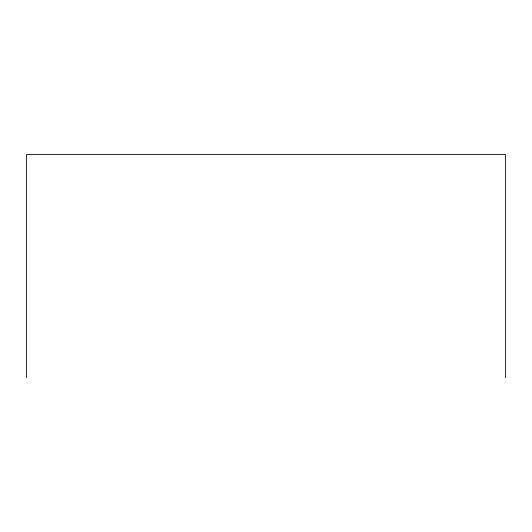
<?xml version="1.0" encoding="UTF-8"?>
<svg xmlns="http://www.w3.org/2000/svg" width="532" height="532" viewBox="0 0 532 532"><rect width="100%" height="100%" fill="white"/><g stroke="black" fill="none" stroke-linecap="round" stroke-linejoin="round"><path stroke-width="0.8" d="M505.4 377.587L505.4 154.413L26.6 154.413L26.6 377.587"/></g></svg>
